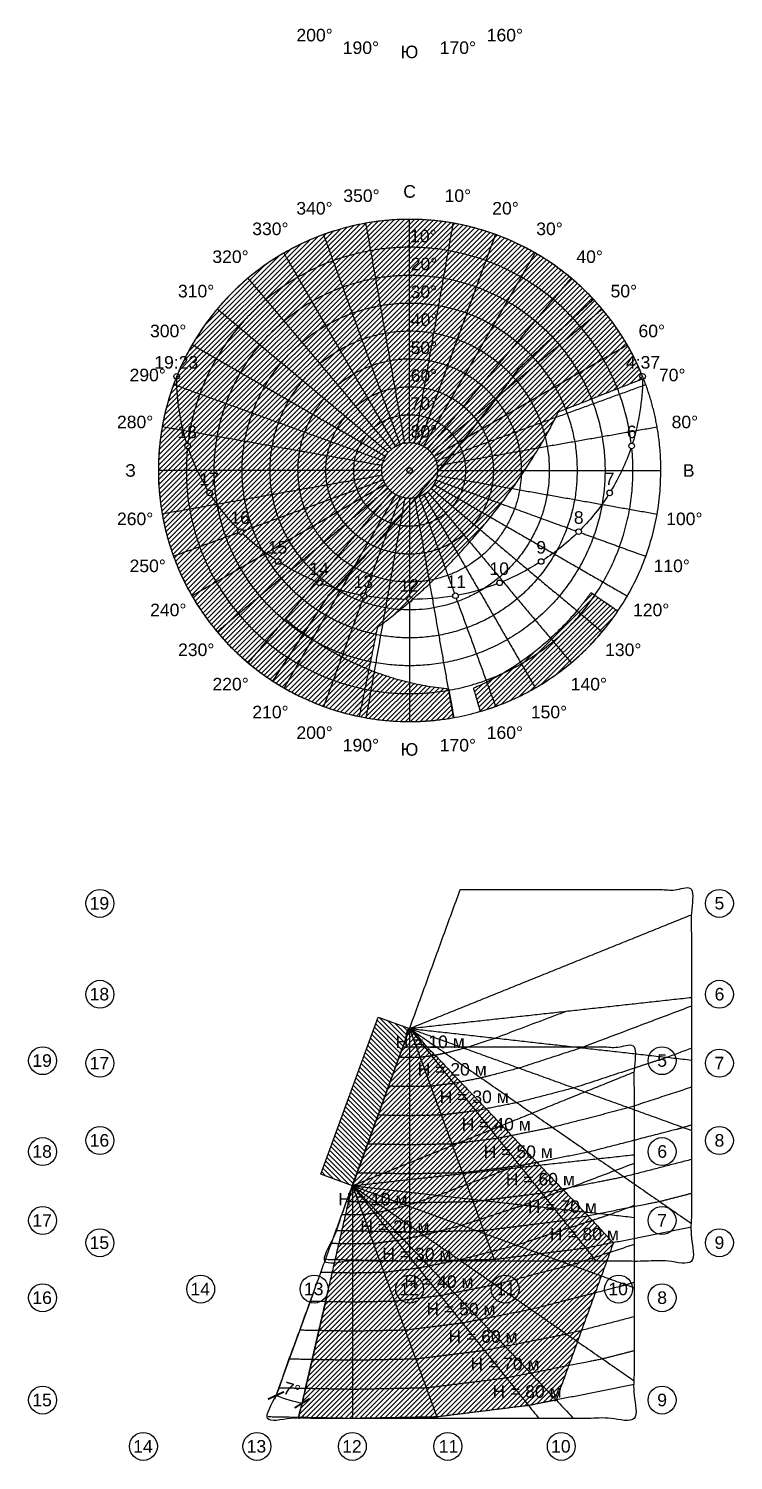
# Model space of a CAD drawing. Header units: metres. Extents: x -136 to 1605, y -2105 to 333.
# Drawn here: x -136 to 116, y -2105 to -1592 of the extents above; entities that cross this region are included whole.
import ezdxf

# ---------------------------------------------------------------- set-up
doc = ezdxf.new("R2010")
doc.units = ezdxf.units.M
doc.layers.add('118', color=7, linetype='Continuous', true_color=0x000000)
doc.styles.add('Meters Architectural', font='arial.ttf')
doc.dimstyles.new('Meters Architectural', dxfattribs={"dimscale": 1.5, "dimtxt": 3, "dimasz": 3, "dimexe": 1, "dimexo": 0.5, "dimgap": 1, "dimtad": 1, "dimtoh": 1, "dimdec": 0, "dimzin": 1, "dimdsep": 46, "dimtxsty": 'Meters Architectural', "dimblk": 'ARCHTICK', "dimcen": 3, "dimdle": 1.5, "dimadec": 0, "dimazin": 1, "dimtfac": 1, "dimtdec": 4, "dimtix": 1, "dimtofl": 0, "dimtmove": 1, "dimatfit": 3, "dimldrblk": 'OPEN90', "dimfxl": 1, "dimtolj": 1, "dimtzin": 1, "dimarcsym": 0})

# ---------------------------------------------------------------- blocks, each defined once
blk = doc.blocks.new('_ArchTick')
at = {"color": 0, "linetype": 'ByBlock', "const_width": 0.15}
blk.add_lwpolyline([(-0.5, -0.5), (0.5, 0.5)], dxfattribs=at)
blk = doc.blocks.new('*D41')
at = {"layer": '118', "color": 0, "lineweight": -2}
for p, q in [((-34.46, -2044.67), (-48.4, -2082.97)), ((-29.69, -2046.09), (-38.85, -2085.79))]:
    blk.add_line(p, q, dxfattribs=at)
blk.add_arc((-20.52, -2006.38), 80, 250, 257, dxfattribs=at)
at = {"layer": 'Defpoints', "color": 0}
for p in [(-20.52, -2006.38), (-20.52, -2006.38), (-34.2, -2043.97), (-29.52, -2045.36), (-44.8, -2082.61)]:
    blk.add_point(p, dxfattribs=at)
at = {"layer": '118', "color": 0, "lineweight": -2, "xscale": 4.5, "yscale": 4.5, "zscale": 4.5}
for p, rotation in [((-47.88, -2081.56), 160.0000000000003), ((-38.52, -2084.33), 346.9999999999999)]:
    blk.add_blockref('_ArchTick', p, dxfattribs=dict(at, rotation=rotation))
at = {"layer": '118', "color": 0, "insert": (-42.18, -2079.49), "char_height": 4.5, "attachment_point": 5, "rotation": 343.5, "style": 'Meters Architectural'}
blk.add_mtext('\\A1;7%%d', dxfattribs=at)
blk = doc.blocks.new('_Open90')
at = {"color": 0, "linetype": 'ByBlock', "lineweight": -2}
for p, q in [((0, 0), (-1, 0)), ((-0.5, 0.5), (0, 0)), ((0, 0), (-0.5, -0.5))]:
    blk.add_line(p, q, dxfattribs=at)

msp = doc.modelspace()

# ---------------------------------------------------------------- hatches: boundary and pattern name
at = {"layer": '118', "true_color": 0xff6b6b}
h = msp.add_hatch(dxfattribs=at)
h.set_pattern_fill('Hatch1', color=11, scale=10, angle=45, style=0, pattern_type=2)
h.set_pattern_definition([(45, (0, 0), (-0.8838835, 0.8838835), [])])
h.paths.add_polyline_path([(57.85, -1681.06), (56.31, -1679.79), (54.72, -1678.55), (53.09, -1677.33), (51.42, -1676.14), (49.71, -1674.97), (47.96, -1673.84), (46.17, -1672.74), (44.34, -1671.68), (42.47, -1670.65), (40.57, -1669.66), (38.62, -1668.71), (36.65, -1667.8), (34.64, -1666.93), (32.59, -1666.11), (30.52, -1665.33), (28.41, -1664.6), (26.28, -1663.92), (24.12, -1663.29), (21.93, -1662.71), (19.72, -1662.19), (17.49, -1661.72), (15.24, -1661.3), (12.98, -1660.94), (10.69, -1660.64), (8.4, -1660.39), (6.09, -1660.21), (3.78, -1660.08), (1.46, -1660.01), (-0.87, -1660), (-3.19, -1660.06), (-5.52, -1660.17), (-7.84, -1660.34), (-10.16, -1660.58), (-12.47, -1660.87), (-14.77, -1661.22), (-17.06, -1661.63), (-19.34, -1662.1), (-21.59, -1662.63), (-23.83, -1663.21), (-26.05, -1663.85), (-28.24, -1664.55), (-30.41, -1665.29), (-32.56, -1666.09), (-34.67, -1666.95), (-36.76, -1667.85), (-38.81, -1668.8), (-40.83, -1669.79), (-42.81, -1670.83), (-44.76, -1671.92), (-46.66, -1673.04), (-48.53, -1674.21), (-50.36, -1675.41), (-52.15, -1676.65), (-53.9, -1677.93), (-55.61, -1679.23), (-57.27, -1680.57), (-58.88, -1681.94), (-60.46, -1683.33), (-61.98, -1684.75), (-63.47, -1686.19), (-64.9, -1687.65), (-66.3, -1689.13), (-67.64, -1690.63), (-68.94, -1692.15), (-70.21, -1693.69), (-71.45, -1695.28), (-72.67, -1696.91), (-73.86, -1698.58), (-75.03, -1700.29), (-76.16, -1702.04), (-77.26, -1703.83), (-78.32, -1705.66), (-79.35, -1707.53), (-80.34, -1709.43), (-81.29, -1711.38), (-82.2, -1713.35), (-83.07, -1715.36), (-83.89, -1717.41), (-84.67, -1719.48), (-85.4, -1721.59), (-86.08, -1723.72), (-86.71, -1725.88), (-87.29, -1728.07), (-87.81, -1730.28), (-88.28, -1732.51), (-88.7, -1734.76), (-89.06, -1737.02), (-89.36, -1739.31), (-89.61, -1741.6), (-89.79, -1743.91), (-89.92, -1746.22), (-89.99, -1748.54), (-90, -1750.87), (-89.94, -1753.19), (-89.83, -1755.52), (-89.66, -1757.84), (-89.42, -1760.16), (-89.13, -1762.47), (-88.78, -1764.77), (-88.37, -1767.06), (-87.9, -1769.34), (-87.37, -1771.59), (-86.79, -1773.83), (-86.15, -1776.05), (-85.45, -1778.24), (-84.71, -1780.41), (-83.91, -1782.56), (-83.05, -1784.67), (-82.15, -1786.76), (-81.2, -1788.81), (-80.21, -1790.83), (-79.17, -1792.81), (-78.08, -1794.76), (-76.96, -1796.66), (-75.79, -1798.53), (-74.59, -1800.36), (-73.35, -1802.15), (-72.07, -1803.9), (-70.77, -1805.61), (-69.43, -1807.27), (-68.06, -1808.88), (-66.67, -1810.46), (-65.25, -1811.98), (-63.81, -1813.47), (-62.35, -1814.9), (-60.87, -1816.3), (-59.37, -1817.64), (-57.85, -1818.94), (-55.76, -1820.65), (-53.59, -1822.31), (-51.34, -1823.92), (-49.02, -1825.48), (-28.96, -1794.59), (-20.29, -1785.32), (-11.32, -1775.37), (6.13, -1755.14), (23.02, -1734.45), (31.26, -1723.88), (38.89, -1713.74), (65.82, -1688.62), (63.88, -1686.61), (61.91, -1684.67), (59.89, -1682.82)], flags=0)
at = {"layer": '118', "true_color": 0xd671f5}
h = msp.add_hatch(dxfattribs=at)
h.set_pattern_fill('Hatch1', color=201, scale=10, angle=45, style=0, pattern_type=2)
h.set_pattern_definition([(45, (4e-13, -5e-13), (-0.8838835, 0.8838835), [])])
h.paths.add_polyline_path([(65.82, -1688.62), (38.89, -1713.74), (31.26, -1723.88), (23.02, -1734.45), (6.13, -1755.14), (-11.32, -1775.37), (-20.29, -1785.32), (-28.96, -1794.59), (-49.02, -1825.48), (-47.32, -1826.56), (-45.58, -1827.6), (-43.81, -1828.62), (-42, -1829.6), (-40.16, -1830.54), (-38.28, -1831.45), (-36.37, -1832.32), (-34.44, -1833.15), (-32.47, -1833.94), (-30.47, -1834.69), (-28.44, -1835.39), (-26.39, -1836.04), (-24.31, -1836.65), (-22.21, -1837.22), (-20.09, -1837.73), (-17.94, -1838.19), (-11.43, -1806.16), (-8.98, -1804.34), (-6.52, -1802.44), (-1.63, -1798.44), (3.2, -1794.21), (7.94, -1789.79), (12.55, -1785.24), (16.99, -1780.59), (21.24, -1775.9), (25.28, -1771.21), (29.2, -1766.42), (33.08, -1761.42), (36.88, -1756.24), (40.57, -1750.91), (44.09, -1745.48), (47.42, -1739.98), (50.51, -1734.47), (51.96, -1731.72), (53.33, -1728.99), (83.74, -1717.02), (82.91, -1714.99), (82.03, -1712.98), (81.12, -1711.01), (80.16, -1709.07), (79.15, -1707.16), (78.11, -1705.29), (77.03, -1703.45), (75.91, -1701.65), (74.75, -1699.88), (73.57, -1698.15), (72.35, -1696.47), (71.1, -1694.82), (69.82, -1693.21), (68.51, -1691.64), (67.18, -1690.11)], flags=0)
h = msp.add_hatch(dxfattribs=at)
h.set_pattern_fill('Hatch1', color=201, scale=10, angle=45, style=0, pattern_type=2)
h.set_pattern_definition([(45, (2e-13, -5e-13), (-0.8838835, 0.8838835), [])])
h.paths.add_polyline_path([(74.57, -1800.4), (64.9, -1793.86), (63.69, -1795.53), (62.46, -1797.15), (61.2, -1798.74), (59.93, -1800.29), (58.14, -1802.36), (56.28, -1804.41), (54.34, -1806.43), (52.32, -1808.42), (50.23, -1810.37), (48.07, -1812.28), (45.83, -1814.15), (43.52, -1815.96), (41.15, -1817.71), (38.7, -1819.41), (36.2, -1821.04), (33.63, -1822.6), (31.01, -1824.09), (28.34, -1825.5), (25.61, -1826.83), (22.85, -1828.08), (25.27, -1836.38), (26.95, -1835.87), (28.62, -1835.33), (30.27, -1834.76), (31.9, -1834.16), (33.52, -1833.52), (35.12, -1832.86), (36.71, -1832.17), (38.27, -1831.46), (39.82, -1830.71), (41.34, -1829.94), (42.85, -1829.15), (44.33, -1828.32), (45.79, -1827.48), (47.24, -1826.61), (48.65, -1825.72), (50.05, -1824.8), (51.42, -1823.87), (52.76, -1822.91), (54.09, -1821.94), (55.38, -1820.94), (56.66, -1819.93), (57.9, -1818.9), (59.12, -1817.85), (60.32, -1816.79), (61.49, -1815.72), (62.63, -1814.63), (64.84, -1812.41), (66.95, -1810.15), (68.94, -1807.85), (70.4, -1806.07), (71.82, -1804.23), (73.21, -1802.34)], flags=0)
h = msp.add_hatch(dxfattribs=at)
h.set_pattern_fill('Hatch1', color=201, scale=10, angle=45, style=0, pattern_type=2)
h.set_pattern_definition([(45, (1e-13, -2e-13), (-0.8838835, 0.8838835), [])])
h.paths.add_polyline_path([(15.93, -1838.58), (14.09, -1828.34), (12.09, -1828.16), (10.08, -1827.93), (8.07, -1827.66), (6.06, -1827.34), (4.05, -1826.97), (2.04, -1826.56), (0.03, -1826.1), (-1.97, -1825.6), (-3.97, -1825.06), (-5.96, -1824.47), (-7.93, -1823.84), (-9.9, -1823.17), (-11.85, -1822.47), (-13.78, -1821.72), (-15.7, -1820.93), (-17.6, -1820.12), (-19.49, -1819.26), (-21.35, -1818.37), (-23.19, -1817.45), (-25, -1816.5), (-26.79, -1815.52), (-28.56, -1814.51), (-30.3, -1813.48), (-32.01, -1812.42), (-35.35, -1810.23), (-38.57, -1807.96), (-41.67, -1805.61), (-44.64, -1803.2), (-57.85, -1818.94), (-56.13, -1820.35), (-54.37, -1821.72), (-52.55, -1823.07), (-50.68, -1824.38), (-48.76, -1825.65), (-46.79, -1826.88), (-44.77, -1828.07), (-42.71, -1829.22), (-40.59, -1830.33), (-38.44, -1831.38), (-36.24, -1832.38), (-34, -1833.33), (-31.72, -1834.23), (-29.4, -1835.06), (-27.04, -1835.84), (-24.65, -1836.56), (-22.23, -1837.21), (-19.79, -1837.8), (-17.31, -1838.32), (-14.81, -1838.77), (-12.29, -1839.16), (-9.76, -1839.47), (-7.2, -1839.71), (-4.64, -1839.88), (-2.07, -1839.98), (0.51, -1840), (3.09, -1839.95), (5.67, -1839.82), (8.25, -1839.62), (10.82, -1839.35), (13.38, -1839)], flags=0)
at = {"layer": '118', "true_color": 0xff6b6b}
h = msp.add_hatch(dxfattribs=at)
h.set_pattern_fill('Hatch1', color=11, scale=10, angle=45, style=0, pattern_type=2)
h.set_pattern_definition([(45, (-1e-15, 0), (-0.8838835, 0.8838835), [])])
h.paths.add_polyline_path([(-20.52, -2006.38), (-39.7, -2089.44), (-20.52, -2089.8), (9.8, -2089.24), (42.59, -2085.15), (52.47, -2083.19), (72.99, -2026.8), (0, -1950)], flags=0)
at = {"layer": '118', "true_color": 0xd671f5, "extrusion": (0, 0, -1)}
h = msp.add_hatch(dxfattribs=at)
h.set_pattern_fill('Hatch1', color=201, scale=10, angle=45, style=0, pattern_type=2)
h.set_pattern_definition([(45, (-5e-13, -2e-12), (-0.8838835, 0.8838835), [])])
h.paths.add_polyline_path([(0, -1950), (20.52, -2006.38), (31.8, -2002.28), (11.28, -1945.9)], flags=0)

# ---------------------------------------------------------------- linework, layer by layer
at = {"layer": '118'}
msp.add_lwpolyline([(0, -1950), (-20.52, -2006.38), (-31.8, -2002.28), (-11.28, -1945.9)], close=True, dxfattribs=at)
for centre, radius in [((-83.45, -1716.29), 1), ((83.45, -1716.29), 1), ((-79.52, -1741.22), 1), ((79.52, -1741.22), 1), ((0, -1750), 1), ((-71.65, -1758.04), 1), ((71.65, -1758.04), 1), ((-60.55, -1771.92), 1), ((60.55, -1771.92), 1), ((-47.11, -1782.62), 1), ((47.11, -1782.62), 1), ((-32.26, -1790.27), 1), ((32.26, -1790.27), 1), ((-16.43, -1794.89), 1), ((0, -1796.2), 1), ((16.43, -1794.89), 1), ((-110.95, -1905.17), 5), ((110.95, -1905.17), 5), ((-110.95, -1937.75), 5), ((110.95, -1937.75), 5), ((-131.47, -1961.56), 5), ((-110.95, -1962.44), 5), ((90.42, -1961.56), 5), ((110.95, -1962.44), 5), ((-110.95, -1990.16), 5), ((110.95, -1990.16), 5), ((-131.47, -1994.13), 5), ((90.42, -1994.13), 5), ((-131.47, -2018.83), 5), ((90.42, -2018.83), 5), ((-110.95, -2026.82), 5), ((110.95, -2026.82), 5), ((-131.47, -2046.54), 5), ((-74.85, -2043.42), 5), ((-34.19, -2043.42), 5), ((0, -2043.42), 5), ((34.19, -2043.42), 5), ((74.85, -2043.42), 5), ((90.42, -2046.54), 5), ((-131.47, -2083.2), 5), ((90.42, -2083.2), 5), ((-95.37, -2099.8), 5), ((-54.71, -2099.8), 5), ((-20.52, -2099.8), 5), ((13.67, -2099.8), 5), ((54.32, -2099.8), 5)]:
    msp.add_circle(centre, radius, dxfattribs=at)
for points, weights, knots in [([(57.85, -1681.06), (-11.09, -1623.21), (-68.94, -1692.15), (-126.79, -1761.09), (-57.85, -1818.94), (-53.63, -1822.48), (-49.02, -1825.48)], [1, 0.707106781187, 1, 0.707106781187, 1, 0.97529159111, 0.954751974331], [0, 0, 0, 141.371669, 141.371669, 282.743339, 282.743339, 294.669422, 294.669422, 294.669422]), ([(83.07, -1715.36), (59.98, -1660), (0, -1660), (-59.98, -1660), (-83.07, -1715.36)], [0.886905737086, 0.783665351133, 1, 0.783665351133, 0.886905737086], [36.95276, 36.95276, 36.95276, 141.371669, 141.371669, 245.790579, 245.790579, 245.790579]), ([(79.4, -1740.23), (70.76, -1670), (0, -1670), (-70.76, -1670), (-79.4, -1740.23)], [0.954659029189, 0.731871107724, 1, 0.731871107724, 0.954659029189], [10.624954, 10.624954, 10.624954, 125.663706, 125.663706, 240.702458, 240.702458, 240.702458]), ([(70, -1750), (70, -1680), (0, -1680), (-70, -1680), (-70, -1750), (-70, -1820), (0, -1820), (70, -1820), (70, -1750)], [1, 0.707106781187, 1, 0.707106781187, 1, 0.707106781187, 1, 0.707106781187, 1], [0, 0, 0, 109.955743, 109.955743, 219.911486, 219.911486, 329.867229, 329.867229, 439.822972, 439.822972, 439.822972]), ([(60, -1750), (60, -1690), (0, -1690), (-60, -1690), (-60, -1750), (-60, -1810), (0, -1810), (60, -1810), (60, -1750)], [1, 0.707106781187, 1, 0.707106781187, 1, 0.707106781187, 1, 0.707106781187, 1], [0, 0, 0, 94.24778, 94.24778, 188.495559, 188.495559, 282.743339, 282.743339, 376.991118, 376.991118, 376.991118]), ([(50, -1750), (50, -1700), (0, -1700), (-50, -1700), (-50, -1750), (-50, -1800), (0, -1800), (50, -1800), (50, -1750)], [1, 0.707106781187, 1, 0.707106781187, 1, 0.707106781187, 1, 0.707106781187, 1], [0, 0, 0, 78.539816, 78.539816, 157.079633, 157.079633, 235.619449, 235.619449, 314.159265, 314.159265, 314.159265]), ([(40, -1750), (40, -1710), (0, -1710), (-40, -1710), (-40, -1750), (-40, -1790), (0, -1790), (40, -1790), (40, -1750)], [1, 0.707106781187, 1, 0.707106781187, 1, 0.707106781187, 1, 0.707106781187, 1], [0, 0, 0, 62.831853, 62.831853, 125.663706, 125.663706, 188.495559, 188.495559, 251.327412, 251.327412, 251.327412]), ([(-28.96, -1794.59), (-12.61, -1777.48), (6.13, -1755.14), (24.87, -1732.81), (38.89, -1713.74)], [0.954751974331, 0.980012489542, 1.11152571206, 0.980012489541, 0.954751974331], [331.493842, 331.493842, 331.493842, 332.128384, 332.128384, 332.762926, 332.762926, 332.762926]), ([(38.89, -1713.74), (24.87, -1732.81), (6.13, -1755.14), (-12.61, -1777.48), (-28.96, -1794.59)], [0.954751974331, 0.980012489541, 1.11152571206, 0.980012489542, 0.954751974331], [-332.762926, -332.762926, -332.762926, -332.128384, -332.128384, -331.493842, -331.493842, -331.493842]), ([(-83.82, -1717.21), (-90, -1733.02), (-90, -1750), (-90, -1840), (0, -1840), (90, -1840), (90, -1750)], [0.89092472392, 0.927532475846, 1, 0.707106781187, 1, 0.707106781187, 1], [247.765216, 247.765216, 247.765216, 282.743339, 282.743339, 424.115008, 424.115008, 565.486678, 565.486678, 565.486678]), ([(30, -1750), (30, -1720), (0, -1720), (-30, -1720), (-30, -1750), (-30, -1780), (0, -1780), (30, -1780), (30, -1750)], [1, 0.707106781187, 1, 0.707106781187, 1, 0.707106781187, 1, 0.707106781187, 1], [0, 0, 0, 47.12389, 47.12389, 94.24778, 94.24778, 141.371669, 141.371669, 188.495559, 188.495559, 188.495559]), ([(-11.43, -1806.16), (7.58, -1792.31), (25.28, -1771.21), (42.98, -1750.11), (53.33, -1728.99)], [0.871497688034, 0.897879570367, 1.01169712034, 0.897879570366, 0.871497688034], [-227.968377, -227.968377, -227.968377, -227.365028, -227.365028, -226.761678, -226.761678, -226.761678]), ([(20, -1750), (20, -1730), (0, -1730), (-20, -1730), (-20, -1750), (-20, -1770), (0, -1770), (20, -1770), (20, -1750)], [1, 0.707106781187, 1, 0.707106781187, 1, 0.707106781187, 1, 0.707106781187, 1], [0, 0, 0, 31.415927, 31.415927, 62.831853, 62.831853, 94.24778, 94.24778, 125.663706, 125.663706, 125.663706]), ([(-79.62, -1742.22), (-80, -1746.1), (-80, -1750), (-80, -1830), (0, -1830), (80, -1830), (80, -1750)], [0.963077416871, 0.980200231442, 1, 0.707106781187, 1, 0.707106781187, 1], [242.832466, 242.832466, 242.832466, 251.327412, 251.327412, 376.991118, 376.991118, 502.654825, 502.654825, 502.654825]), ([(10, -1750), (10, -1740), (0, -1740), (-10, -1740), (-10, -1750), (-10, -1760), (0, -1760), (10, -1760), (10, -1750)], [1, 0.707106781187, 1, 0.707106781187, 1, 0.707106781187, 1, 0.707106781187, 1], [0, 0, 0, 15.707963, 15.707963, 31.415927, 31.415927, 47.12389, 47.12389, 62.831853, 62.831853, 62.831853]), ([(64.9, -1793.86), (62.54, -1797.17), (59.93, -1800.29), (44.38, -1818.82), (22.85, -1828.08)], [1, 1.0166391544, 1.03566494942, 0.93190241129, 0.899127486211], [886.859741, 886.859741, 886.859741, 886.9582632, 886.9582632, 887.4955818, 887.4955818, 887.4955818]), ([(25.27, -1836.38), (51.43, -1828.73), (68.94, -1807.85), (71.95, -1804.27), (74.57, -1800.4)], [0.899127486211, 0.926917106548, 1.04316528046, 1.02119386933, 1.00238243182], [896.145061, 896.145061, 896.145061, 949.933146, 949.933146, 960.099328, 960.099328, 960.099328])]:
    msp.add_rational_spline(points, weights, degree=2, knots=knots, dxfattribs=at)
for points, degree in [([(-1.74, -1740.15), (-8.68, -1700.76), (-15.63, -1661.37)], 2), ([(0, -1740), (0, -1700), (0, -1660)], 2), ([(1.74, -1740.15), (8.68, -1700.76), (15.63, -1661.37)], 2), ([(-3.42, -1740.6), (-17.1, -1703.02), (-30.78, -1665.43)], 2), ([(3.42, -1740.6), (17.1, -1703.02), (30.78, -1665.43)], 2), ([(-5, -1741.34), (-25, -1706.7), (-45, -1672.06)], 2), ([(5, -1741.34), (25, -1706.7), (45, -1672.06)], 2), ([(-6.43, -1742.34), (-32.14, -1711.7), (-57.85, -1681.06)], 2), ([(6.43, -1742.34), (32.14, -1711.7), (57.85, -1681.06)], 2), ([(-7.66, -1743.57), (-38.3, -1717.86), (-68.94, -1692.15)], 2), ([(7.66, -1743.57), (38.3, -1717.86), (68.94, -1692.15)], 2), ([(38.89, -1713.74), (52.35, -1701.18), (65.82, -1688.62)], 2), ([(65.82, -1688.62), (52.35, -1701.18), (38.89, -1713.74)], 2), ([(-8.66, -1745), (-43.3, -1725), (-77.94, -1705)], 2), ([(8.66, -1745), (43.3, -1725), (77.94, -1705)], 2), ([(-79.82, -1740.27), (-82.14, -1732.84), (-83.34, -1725.04), (-83.44, -1717.29)], 3), ([(53.33, -1728.99), (68.53, -1723), (83.74, -1717.02)], 2), ([(83.44, -1717.29), (83.34, -1725.04), (82.14, -1732.84), (79.82, -1740.27)], 3), ([(-9.4, -1746.58), (-46.98, -1732.9), (-84.57, -1719.22)], 2), ([(9.4, -1746.58), (46.98, -1732.9), (84.57, -1719.22)], 2), ([(-9.85, -1748.26), (-49.24, -1741.32), (-88.63, -1734.37)], 2), ([(9.85, -1748.26), (49.24, -1741.32), (88.63, -1734.37)], 2), ([(-72.18, -1757.19), (-75.05, -1752.45), (-77.41, -1747.42), (-79.2, -1742.17)], 3), ([(79.2, -1742.17), (77.41, -1747.42), (75.05, -1752.45), (72.18, -1757.19)], 3), ([(-10, -1750), (-50, -1750), (-90, -1750)], 2), ([(-9.85, -1751.74), (-49.24, -1758.68), (-88.63, -1765.63)], 2), ([(-8.66, -1755), (-43.3, -1775), (-77.94, -1795)], 2), ([(-9.4, -1753.42), (-34.49, -1762.55), (-59.58, -1771.69)], 2), ([(8.66, -1755), (43.3, -1775), (77.94, -1795)], 2), ([(9.4, -1753.42), (34.49, -1762.55), (59.58, -1771.69)], 2), ([(9.85, -1751.74), (49.24, -1758.68), (88.63, -1765.63)], 2), ([(10, -1750), (50, -1750), (90, -1750)], 2), ([(-61.26, -1771.21), (-64.96, -1767.46), (-68.26, -1763.31), (-71.12, -1758.88)], 3), ([(-7.66, -1756.43), (-38.3, -1782.14), (-68.94, -1807.85)], 2), ([(-6.43, -1757.66), (-32.14, -1788.3), (-57.85, -1818.94)], 2), ([(-5, -1758.66), (-25, -1793.3), (-45, -1827.94)], 2), ([(-3.42, -1759.4), (-9.71, -1776.69), (-16.01, -1793.98)], 2), ([(-1.74, -1759.85), (-8.68, -1799.24), (-15.63, -1838.63)], 2), ([(0, -1760), (0, -1777.6), (0, -1795.2)], 2), ([(1.74, -1759.85), (8.68, -1799.24), (15.63, -1838.63)], 2), ([(3.42, -1759.4), (9.71, -1776.69), (16.01, -1793.98)], 2), ([(5, -1758.66), (25, -1793.3), (45, -1827.94)], 2), ([(6.43, -1757.66), (32.14, -1788.3), (57.85, -1818.94)], 2), ([(7.66, -1756.43), (38.3, -1782.14), (68.94, -1807.85)], 2), ([(71.12, -1758.88), (68.26, -1763.31), (64.96, -1767.46), (61.26, -1771.21)], 3), ([(-61.45, -1772.37), (-73.01, -1776.57), (-84.57, -1780.78)], 2), ([(-47.95, -1782.08), (-52.19, -1779.29), (-56.19, -1776.14), (-59.84, -1772.62)], 3), ([(59.84, -1772.62), (56.19, -1776.14), (52.19, -1779.29), (47.95, -1782.08)], 3), ([(61.45, -1772.37), (73.01, -1776.57), (84.57, -1780.78)], 2), ([(-33.19, -1789.89), (-37.72, -1788.01), (-42.1, -1785.76), (-46.26, -1783.15)], 3), ([(46.26, -1783.15), (42.1, -1785.76), (37.72, -1788.01), (33.19, -1789.89)], 3), ([(-17.41, -1794.71), (-22.16, -1793.79), (-26.82, -1792.4), (-31.33, -1790.64)], 3), ([(31.33, -1790.64), (26.82, -1792.4), (22.16, -1793.79), (17.41, -1794.71)], 3), ([(-49.02, -1825.48), (-38.99, -1810.04), (-28.96, -1794.59)], 2), ([(-16.69, -1795.85), (-23.74, -1815.21), (-30.78, -1834.57)], 2), ([(-1, -1796.2), (-5.84, -1796.16), (-10.68, -1795.84), (-15.44, -1795.06)], 3), ([(15.44, -1795.06), (10.68, -1795.84), (5.84, -1796.16), (1, -1796.2)], 3), ([(16.69, -1795.85), (23.74, -1815.21), (30.78, -1834.57)], 2), ([(74.57, -1800.4), (69.73, -1797.13), (64.9, -1793.86)], 2), ([(0, -1797.2), (0, -1818.6), (0, -1840)], 2), ([(-44.64, -1803.2), (-51.24, -1811.07), (-57.85, -1818.94)], 2), ([(-17.94, -1838.19), (-14.68, -1822.18), (-11.43, -1806.16)], 2), ([(15.93, -1838.58), (15.01, -1833.46), (14.09, -1828.34)], 2), ([(22.85, -1828.08), (24.06, -1832.23), (25.27, -1836.38)], 2), ([(0, -1950), (50.47, -1929.61), (100.95, -1909.22)], 2), ([(0, -1950), (50.47, -1944.43), (100.95, -1938.86)], 2), ([(0, -1950), (0, -1991.71), (0, -2033.42)], 2), ([(0, -1950), (15.26, -1991.71), (30.53, -2033.42)], 2), ([(0, -1950), (33.42, -1991.71), (66.83, -2033.42)], 2), ([(0, -1950), (50.47, -1984.95), (100.95, -2019.9)], 2), ([(0, -1950), (50.47, -1968.27), (100.95, -1986.54)], 2), ([(0, -1950), (50.47, -1955.66), (100.95, -1961.32)], 2), ([(-20.52, -2006.38), (29.95, -1985.99), (80.42, -1965.6)], 2), ([(-20.52, -2006.38), (29.95, -2000.81), (80.42, -1995.24)], 2), ([(-39.78, -2089.8), (-30.15, -2048.09), (-20.52, -2006.38)], 2), ([(-20.52, -2006.38), (-20.52, -2048.09), (-20.52, -2089.8)], 2), ([(-20.52, -2006.38), (-5.26, -2048.09), (10.01, -2089.8)], 2), ([(-20.52, -2006.38), (12.9, -2048.09), (46.31, -2089.8)], 2), ([(-20.52, -2006.38), (29.95, -2041.33), (80.42, -2076.28)], 2), ([(-20.52, -2006.38), (29.95, -2024.65), (80.42, -2042.92)], 2), ([(-20.52, -2006.38), (29.95, -2012.04), (80.42, -2017.7)], 2), ([(-20.52, -2006.38), (19.12, -2048.09), (58.76, -2089.8)], 2), ([(100.95, -2021.24), (82.03, -2025.01), (63.11, -2028.77)], 2), ([(63.11, -2028.77), (46.71, -2030.81), (30.32, -2032.85)], 2), ([(0, -2033.42), (-15.08, -2033.14), (-30.16, -2032.86)], 2), ([(30.32, -2032.85), (15.16, -2033.14), (0, -2033.42)], 2), ([(80.42, -2077.62), (61.51, -2081.39), (42.59, -2085.15)], 2), ([(42.59, -2085.15), (26.19, -2087.19), (9.8, -2089.24)], 2), ([(-20.52, -2089.8), (-35.6, -2089.52), (-50.68, -2089.24)], 2), ([(9.8, -2089.24), (-5.36, -2089.52), (-20.52, -2089.8)], 2)]:
    msp.add_open_spline(points, degree=degree, dxfattribs=at)
for points, weights in [([(65.82, -1688.62), (62.07, -1684.59), (57.85, -1681.06)], [0.954751974331, 0.975291594856, 1.00000000934]), ([(83.74, -1717.02), (77.48, -1701.12), (65.82, -1688.62)], [0.871497688034, 0.896167190075, 0.954751970363]), ([(90, -1750), (90, -1733.02), (83.82, -1717.21)], [1, 0.927532475846, 0.89092472392]), ([(80, -1750), (80, -1746.1), (79.62, -1742.22)], [1, 0.980200231442, 0.963077416871]), ([(-28.96, -1794.59), (-38.99, -1810.04), (-49.02, -1825.48)], [0.954751974331, 0.954751974331, 0.954751975416]), ([(14.09, -1828.34), (-17.62, -1825.87), (-44.64, -1803.2)], [1, 1.00759100745, 1.17114000223]), ([(-57.85, -1818.94), (-25.56, -1846.04), (15.93, -1838.58)], [1.17114000223, 0.98084831346, 1.00168738139]), ([(-49.02, -1825.48), (-34.69, -1834.79), (-17.94, -1838.19)], [0.954751975416, 0.896167190927, 0.871497688034])]:
    msp.add_rational_spline(points, weights, degree=2, dxfattribs=at)
for points, knots in [([(18.12, -1900.21), (-6.12, -1966.82), (-30.36, -2033.42), (35.29, -2033.42), (100.95, -2033.42), (100.95, -1966.82), (100.95, -1900.21), (59.53, -1900.21), (18.12, -1900.21)], [-1552.981938, -1552.981938, -1552.981938, -1411.222854, -1411.222854, -1279.913282, -1279.913282, -1146.703317, -1146.703317, -1063.878207, -1063.878207, -1063.878207]), ([(100.95, -1942.01), (81.24, -1949.46), (61.54, -1956.9), (50.39, -1960.56), (39.25, -1964.21), (32.43, -1965.97), (25.61, -1967.73), (20.69, -1968.71), (15.78, -1969.69), (11.68, -1970.2), (7.58, -1970.71), (3.79, -1970.78), (0, -1970.86), (-3.77, -1970.79), (-7.54, -1970.71)], [0.23034, 0.23034, 0.23034, 1, 1, 2, 2, 3, 3, 4, 4, 5, 5, 6, 6, 6.994632, 6.994632, 6.994632]), ([(56.37, -1943.78), (43.57, -1948.61), (30.77, -1953.45), (25.2, -1955.28), (19.63, -1957.1), (16.22, -1957.99), (12.81, -1958.87), (10.35, -1959.36), (7.89, -1959.85), (5.84, -1960.1), (3.79, -1960.36), (1.9, -1960.39), (0, -1960.43), (-1.88, -1960.39), (-3.77, -1960.36)], [0, 0, 0, 1, 1, 2, 2, 3, 3, 4, 4, 5, 5, 6, 6, 6.994632, 6.994632, 6.994632]), ([(72.99, -2026.8), (36.5, -1988.4), (0, -1950), (-10.26, -1978.19), (-20.52, -2006.38), (-30.11, -2047.91), (-39.7, -2089.44), (-30.11, -2089.62), (-20.52, -2089.8), (-5.36, -2089.52), (9.8, -2089.24), (26.19, -2087.19), (42.59, -2085.15), (47.53, -2084.17), (52.47, -2083.19), (62.73, -2055), (72.99, -2026.8)], [92.626675, 92.626675, 92.626675, 198.584513, 198.584513, 258.584513, 258.584513, 343.832712, 343.832712, 363.012762, 363.012762, 393.338409, 393.338409, 426.379948, 426.379948, 436.459387, 436.459387, 496.459387, 496.459387, 496.459387]), ([(-2.4, -1956.59), (-26.64, -2023.2), (-50.88, -2089.8), (14.77, -2089.8), (80.42, -2089.8), (80.42, -2023.2), (80.42, -1956.59), (39.01, -1956.59), (-2.4, -1956.59)], [-1552.981938, -1552.981938, -1552.981938, -1411.222854, -1411.222854, -1279.913282, -1279.913282, -1146.703317, -1146.703317, -1063.878207, -1063.878207, -1063.878207]), ([(100.95, -1957.09), (96.62, -1958.72), (92.3, -1960.35), (75.59, -1965.83), (58.88, -1971.31), (48.65, -1973.96), (38.42, -1976.6), (31.04, -1978.07), (23.67, -1979.54), (17.52, -1980.31), (11.37, -1981.07), (5.69, -1981.18), (0, -1981.28), (-5.65, -1981.18), (-11.31, -1981.07)], [0.887472, 0.887472, 0.887472, 1, 1, 2, 2, 3, 3, 4, 4, 5, 5, 6, 6, 6.994632, 6.994632, 6.994632]), ([(100.95, -1971.06), (89.72, -1974.74), (78.5, -1978.42), (64.86, -1981.94), (51.22, -1985.47), (41.39, -1987.43), (31.55, -1989.39), (23.36, -1990.41), (15.16, -1991.43), (7.58, -1991.57), (0, -1991.71), (-7.54, -1991.57), (-15.08, -1991.43)], [1.496409, 1.496409, 1.496409, 2, 2, 3, 3, 4, 4, 5, 5, 6, 6, 6.994632, 6.994632, 6.994632]), ([(100.95, -1984.6), (99.54, -1985.06), (98.13, -1985.52), (81.08, -1989.93), (64.03, -1994.34), (51.74, -1996.79), (39.44, -1999.23), (29.2, -2000.51), (18.95, -2001.78), (9.48, -2001.96), (0, -2002.14), (-9.42, -2001.96), (-18.85, -2001.79)], [1.949394, 1.949394, 1.949394, 2, 2, 3, 3, 4, 4, 5, 5, 6, 6, 6.994632, 6.994632, 6.994632]), ([(80.42, -1998.39), (60.72, -2005.84), (41.01, -2013.28), (29.87, -2016.94), (18.73, -2020.59), (11.91, -2022.35), (5.09, -2024.12), (0.17, -2025.1), (-4.74, -2026.07), (-8.84, -2026.58), (-12.94, -2027.1), (-16.73, -2027.17), (-20.52, -2027.24), (-24.29, -2027.17), (-28.06, -2027.1)], [0.23034, 0.23034, 0.23034, 1, 1, 2, 2, 3, 3, 4, 4, 5, 5, 6, 6, 6.994632, 6.994632, 6.994632]), ([(35.85, -2000.16), (23.05, -2005), (10.25, -2009.83), (4.68, -2011.66), (-0.9, -2013.49), (-4.31, -2014.37), (-7.71, -2015.25), (-10.17, -2015.74), (-12.63, -2016.23), (-14.68, -2016.48), (-16.73, -2016.74), (-18.63, -2016.77), (-20.52, -2016.81), (-22.41, -2016.77), (-24.29, -2016.74)], [0, 0, 0, 1, 1, 2, 2, 3, 3, 4, 4, 5, 5, 6, 6, 6.994632, 6.994632, 6.994632]), ([(100.95, -1996.97), (88.89, -2000.09), (76.84, -2003.2), (62.08, -2006.14), (47.33, -2009.08), (35.04, -2010.61), (22.74, -2012.14), (11.37, -2012.35), (0, -2012.57), (-11.31, -2012.36), (-22.62, -2012.14)], [2.410756, 2.410756, 2.410756, 3, 3, 4, 4, 5, 5, 6, 6, 6.994632, 6.994632, 6.994632]), ([(100.95, -2009.15), (95.29, -2010.61), (89.64, -2012.07), (72.43, -2015.5), (55.22, -2018.93), (40.88, -2020.71), (26.53, -2022.5), (13.27, -2022.75), (0, -2023), (-13.19, -2022.75), (-26.39, -2022.5)], [2.763218, 2.763218, 2.763218, 3, 3, 4, 4, 5, 5, 6, 6, 6.994632, 6.994632, 6.994632]), ([(80.42, -2013.47), (76.1, -2015.1), (71.78, -2016.73), (55.07, -2022.21), (38.35, -2027.69), (28.13, -2030.34), (17.9, -2032.98), (10.52, -2034.45), (3.14, -2035.92), (-3, -2036.69), (-9.15, -2037.45), (-14.84, -2037.56), (-20.52, -2037.67), (-26.18, -2037.56), (-31.83, -2037.45)], [0.887472, 0.887472, 0.887472, 1, 1, 2, 2, 3, 3, 4, 4, 5, 5, 6, 6, 6.994632, 6.994632, 6.994632]), ([(80.42, -2027.44), (69.2, -2031.12), (57.98, -2034.8), (44.34, -2038.32), (30.7, -2041.85), (20.87, -2043.81), (11.03, -2045.77), (2.84, -2046.79), (-5.36, -2047.81), (-12.94, -2047.95), (-20.52, -2048.09), (-28.06, -2047.95), (-35.6, -2047.81)], [1.496409, 1.496409, 1.496409, 2, 2, 3, 3, 4, 4, 5, 5, 6, 6, 6.994632, 6.994632, 6.994632]), ([(80.42, -2040.98), (79.02, -2041.44), (77.61, -2041.9), (60.56, -2046.31), (43.51, -2050.72), (31.22, -2053.17), (18.92, -2055.61), (8.68, -2056.89), (-1.57, -2058.17), (-11.05, -2058.34), (-20.52, -2058.52), (-29.95, -2058.34), (-39.37, -2058.17)], [1.949394, 1.949394, 1.949394, 2, 2, 3, 3, 4, 4, 5, 5, 6, 6, 6.994632, 6.994632, 6.994632]), ([(80.42, -2053.35), (68.37, -2056.47), (56.32, -2059.59), (41.56, -2062.52), (26.81, -2065.46), (14.51, -2066.99), (2.22, -2068.52), (-9.15, -2068.74), (-20.52, -2068.95), (-31.83, -2068.74), (-43.14, -2068.52)], [2.410756, 2.410756, 2.410756, 3, 3, 4, 4, 5, 5, 6, 6, 6.994632, 6.994632, 6.994632]), ([(80.42, -2065.53), (74.77, -2066.99), (69.12, -2068.45), (51.91, -2071.88), (34.7, -2075.31), (20.35, -2077.09), (6.01, -2078.88), (-7.26, -2079.13), (-20.52, -2079.38), (-33.72, -2079.13), (-46.91, -2078.88)], [2.763218, 2.763218, 2.763218, 3, 3, 4, 4, 5, 5, 6, 6, 6.994632, 6.994632, 6.994632])]:
    msp.add_open_spline(points, degree=2, knots=knots, dxfattribs=at)

# ---------------------------------------------------------------- texts
at = {"layer": '118', "char_height": 4.5, "attachment_point": 1, "style": 'Meters Architectural'}
for s, insert, width in [('200°', (-40.55, -1591.71), 34.0435), ('160°', (27.61, -1591.71), 34.0435), ('190°', (-23.96, -1596.22), 34.0435), ('Ю', (-3.25, -1597.74), 21.0326), ('170°', (10.77, -1596.22), 34.0435), ('350°', (-23.75, -1649.26), 34.0435), ('С', (-2.29, -1647.74), 17.5598), ('10°', (12.51, -1649.26), 27.0978), ('340°', (-40.59, -1653.77), 34.0435), ('20°', (29.59, -1653.77), 27.0978), ('330°', (-56.38, -1661.14), 34.0435), ('30°', (45.35, -1661.14), 27.0978), ('10°', (0.15, -1663.74), 27.0978), ('320°', (-70.66, -1671.13), 34.0435), ('40°', (59.72, -1671.13), 27.0978), ('20°', (0.39, -1673.74), 27.0978), ('310°', (-82.99, -1683.46), 34.0435), ('30°', (0.35, -1683.74), 27.0978), ('50°', (71.96, -1683.46), 27.0978), ('300°', (-92.99, -1697.74), 34.0435), ('40°', (0.44, -1693.74), 27.0978), ('60°', (81.97, -1697.74), 27.0978), ('50°', (0.35, -1703.74), 27.0978), ('290°', (-100.32, -1713.54), 34.0435), ('19:23', (-91.46, -1708.99), 39.7174), ('60°', (0.37, -1713.74), 27.0978), ('4:37', (77.47, -1708.99), 32.7717), ('70°', (89.3, -1713.54), 27.0978), ('70°', (0.33, -1723.74), 27.0978), ('280°', (-104.83, -1730.37), 34.0435), ('18', (-83.2, -1733.92), 22.4022), ('80°', (0.35, -1733.74), 27.0978), ('6', (77.8, -1733.92), 15.4076), ('80°', (93.83, -1730.37), 27.0978), ('З', (-101.88, -1747.74), 16.0924), ('В', (97.85, -1747.75), 16.7283), ('17', (-75.32, -1750.79), 22.3533), ('7', (69.9, -1750.75), 15.4076), ('260°', (-104.83, -1765.1), 34.0435), ('16', (-64.22, -1764.62), 22.3533), ('8', (58.82, -1764.62), 15.4565), ('100°', (91.89, -1765.1), 34.0435), ('15', (-50.8, -1775.32), 22.4511), ('9', (45.37, -1775.32), 15.4565), ('250°', (-100.32, -1781.94), 34.0435), ('14', (-35.92, -1783.02), 22.3043), ('10', (28.59, -1782.97), 22.3533), ('110°', (87.38, -1781.94), 34.0435), ('13', (-20.1, -1787.59), 22.3533), ('12', (-3.64, -1788.95), 22.2554), ('11', (13.19, -1787.64), 20.6413), ('240°', (-92.95, -1797.74), 34.0435), ('120°', (80.01, -1797.74), 34.0435), ('230°', (-82.95, -1812.02), 34.0435), ('130°', (70.01, -1812.02), 34.0435), ('220°', (-70.63, -1824.34), 34.0435), ('140°', (57.69, -1824.34), 34.0435), ('210°', (-56.35, -1834.34), 34.0435), ('150°', (43.41, -1834.34), 34.0435), ('200°', (-40.55, -1841.71), 34.0435), ('160°', (27.61, -1841.71), 34.0435), ('190°', (-23.96, -1846.22), 34.0435), ('170°', (10.77, -1846.22), 34.0435), ('Ю', (-3.25, -1847.74), 21.0326), ('19', (-114.63, -1902.88), 22.4022), ('5', (109.2, -1902.84), 15.5054), ('18', (-114.63, -1935.45), 22.4022), ('6', (109.23, -1935.45), 15.4076), ('H = 10 м', (-5.03, -1952.55), 57.4728), ('19', (-135.15, -1959.26), 22.4022), ('17', (-114.61, -1960.19), 22.3533), ('5', (88.68, -1959.22), 15.5054), ('7', (109.2, -1960.16), 15.4076), ('H = 20 м', (2.86, -1962.39), 57.4728), ('H = 30 м', (10.75, -1972.24), 57.4728), ('H = 40 м', (18.64, -1982.09), 57.4728), ('16', (-114.61, -1987.86), 22.3533), ('8', (109.21, -1987.86), 15.4565), ('18', (-135.15, -1991.83), 22.4022), ('H = 50 м', (26.53, -1991.93), 57.4728), ('6', (88.71, -1991.83), 15.4076), ('H = 60 м', (34.42, -2001.78), 57.4728), ('H = 10 м', (-25.55, -2008.93), 57.4728), ('H = 70 м', (42.31, -2011.63), 57.4728), ('17', (-135.14, -2016.58), 22.3533), ('7', (88.68, -2016.54), 15.4076), ('H = 20 м', (-17.66, -2018.78), 57.4728), ('H = 80 м', (50.19, -2021.47), 57.4728), ('15', (-114.64, -2024.52), 22.4511), ('9', (109.21, -2024.52), 15.4565), ('H = 30 м', (-9.77, -2028.62), 57.4728), ('14', (-78.5, -2041.17), 22.3043), ('13', (-37.86, -2041.12), 22.3533), ('12', (-3.64, -2041.17), 22.2554), ('H = 40 м', (-1.88, -2038.47), 57.4728), ('11', (30.95, -2041.17), 20.6413), ('10', (71.18, -2041.12), 22.3533), ('16', (-135.14, -2044.24), 22.3533), ('8', (88.69, -2044.24), 15.4565), ('H = 50 м', (6.01, -2048.32), 57.4728), ('H = 60 м', (13.9, -2058.16), 57.4728), ('H = 70 м', (21.78, -2068.01), 57.4728), ('H = 80 м', (29.67, -2077.86), 57.4728), ('15', (-135.16, -2080.91), 22.4511), ('9', (88.69, -2080.91), 15.4565), ('14', (-99.02, -2097.55), 22.3043), ('13', (-58.38, -2097.51), 22.3533), ('12', (-24.17, -2097.55), 22.2554), ('11', (10.43, -2097.55), 20.6413), ('10', (50.66, -2097.51), 22.3533)]:
    msp.add_mtext(s, dxfattribs=dict(at, insert=insert, width=width))

# ---------------------------------------------------------------- dimensions: what is measured, and where the dimension line sits
at = {"layer": '118'}
dim = msp.add_angular_dim_2l(base=(-44.8, -2082.61), line1=((-34.2, -2043.97), (-20.52, -2006.38)), line2=((-20.52, -2006.38), (-29.52, -2045.36)), dimstyle='Meters Architectural', override={"dimtad": 1, "dimtxsty": 'Meters Architectural', "dimblk": 'ArchTick', "dimsah": 0}, dxfattribs=at)
dim.commit()
dim.dimension.update_dxf_attribs({"geometry": '*D41', "text_midpoint": (-42.18, -2079.49)})

doc.saveas('drawing.dxf')
